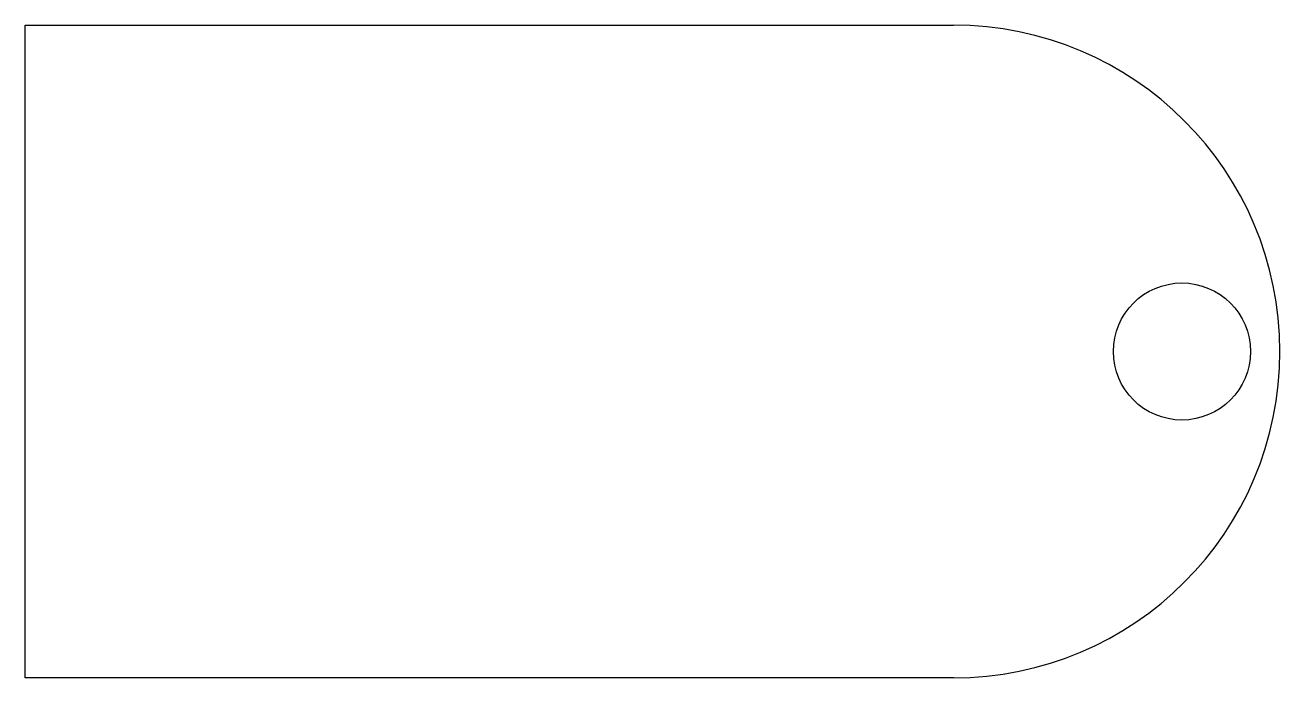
# Model space of a CAD drawing. Header units: millimetres. Extents: x -13.4 to 25, y -10 to 10.
import ezdxf

# ---------------------------------------------------------------- set-up
doc = ezdxf.new("R2010")
doc.units = ezdxf.units.MM

msp = doc.modelspace()

# ---------------------------------------------------------------- linework, layer by layer
for p, q in [((-13.425, -10, 0.05), (-13.425, 10, 0.05)), ((-13.425, 10, 0.05), (15, 10, 0.05)), ((15, -10, 0.05), (-13.425, -10, 0.05))]:
    msp.add_line(p, q)
msp.add_circle((22, 0, 0.05), 2.1)
msp.add_arc((15, 0, 0.05), 10, -90, 90)

doc.saveas('drawing.dxf')
